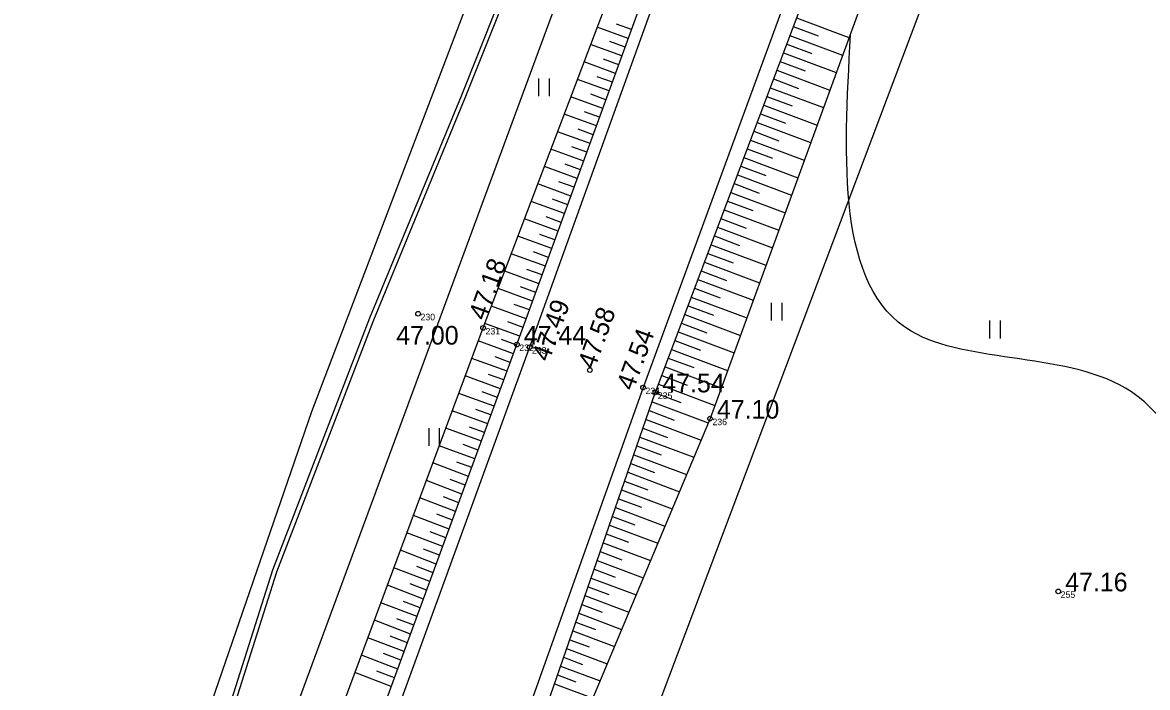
# Model space of a CAD drawing. Extents: x 624569 to 624989, y 6452503 to 6452800.
# Drawn here: x 624593.64 to 624641.92, y 6452579.16 to 6452607.69 of the extents above; entities that cross this region are included whole.
import ezdxf

# ---------------------------------------------------------------- set-up
doc = ezdxf.new("R2010")
doc.units = 0
for name, color, linetype in [('ELEKTER', 7, 'Continuous'), ('HALJASTUS', 7, 'Continuous'), ('HOONEDET', 7, 'Continuous'), ('HORISONTAAL', 7, 'Continuous'), ('KORGUS', 7, 'Continuous'), ('MOOTKORG', 7, 'Continuous'), ('MOOTMPUNKT', 7, 'Continuous'), ('MOOTNR', 7, 'Continuous'), ('MOOTPIIR', 7, 'Continuous'), ('PIIR', 7, 'Continuous'), ('RELJEEF', 7, 'Continuous'), ('TEE', 7, 'Continuous')]:
    doc.layers.add(name, color=color, linetype=linetype)

msp = doc.modelspace()

# ---------------------------------------------------------------- linework, layer by layer
at = {"layer": 'ELEKTER'}
msp.add_lwpolyline([(624594.33, 6452554.753), (624596.462, 6452560.415), (624600.75, 6452572.13), (624604.558, 6452584.123), (624608.723, 6452594.936), (624612.644, 6452604.46), (624616.419, 6452613.915), (624619.802, 6452624.082), (624623.814, 6452634.842), (624627.441, 6452645.371), (624631.484, 6452656.814), (624635.126, 6452666.234), (624639.125, 6452676.154), (624644.174, 6452680.164), (624647.666, 6452688.412), (624651.721, 6452699.864)], dxfattribs=at)
at = {"layer": 'HALJASTUS'}
for p, q in [((624615.783, 6452605.296), (624615.783, 6452604.535)), ((624616.238, 6452605.296), (624616.238, 6452604.535)), ((624625.773, 6452595.661), (624625.773, 6452594.9)), ((624626.228, 6452595.661), (624626.228, 6452594.9)), ((624635.146, 6452594.902), (624635.146, 6452594.141)), ((624635.601, 6452594.902), (624635.601, 6452594.141)), ((624611.072, 6452590.293), (624611.072, 6452589.532)), ((624611.527, 6452590.293), (624611.527, 6452589.532))]:
    msp.add_line(p, q, dxfattribs=at)
at = {"layer": 'HOONEDET'}
msp.add_lwpolyline([(624651.532, 6452699.928), (624647.479, 6452688.484), (624644.01, 6452680.289), (624638.959, 6452676.278), (624634.94, 6452666.307), (624631.296, 6452656.883), (624627.252, 6452645.437), (624623.626, 6452634.91), (624619.613, 6452624.149), (624616.231, 6452613.984), (624612.459, 6452604.535), (624608.537, 6452595.01), (624604.369, 6452584.189), (624600.561, 6452572.195), (624596.275, 6452560.485), (624594.141, 6452554.818)], dxfattribs=at)
at = {"layer": 'HORISONTAAL'}
msp.add_spline([(624644.664, 6452586.949), (624641.231, 6452591.846), (624631.785, 6452594.443), (624629.182, 6452607.166)], degree=3, dxfattribs=at)
at = {"layer": 'KORGUS'}
for centre in [(624610.618, 6452595.196), (624613.408, 6452594.587), (624615.4, 6452593.762), (624617.988, 6452592.781), (624620.271, 6452592.026), (624623.147, 6452590.695), (624638.095, 6452583.285)]:
    msp.add_circle(centre, 0.1, dxfattribs=at)
at = {"layer": 'MOOTMPUNKT'}
for centre in [(624614.856, 6452593.876), (624620.802, 6452591.823)]:
    msp.add_circle(centre, 0.1, dxfattribs=at)
at = {"layer": 'MOOTPIIR'}
msp.add_lwpolyline([(624593.637, 6452554.991), (624661.141, 6452531.81), (624826.075, 6452506.993), (624898.961, 6452745.014), (624879.243, 6452764.204), (624771.852, 6452790.612), (624678.193, 6452784.978), (624647.449, 6452702.118), (624646.206, 6452697.305), (624638.673, 6452676.606), (624606.041, 6452590.983)], close=True, dxfattribs=at)
at = {"layer": 'PIIR'}
for points in [[(624698.352, 6452786.191), (624658.536, 6452678.14), (624610, 6452549.448)], [(624596.456, 6452554.119), (624646.248, 6452688.933), (624681.263, 6452785.163)]]:
    msp.add_lwpolyline(points, dxfattribs=at)
at = {"layer": 'RELJEEF'}
for p, q in [((624619.64, 6452607.01), (624618.307, 6452607.496)), ((624619.777, 6452607.386), (624619.127, 6452607.623)), ((624626.722, 6452607.516), (624627.792, 6452607.114)), ((624626.863, 6452607.89), (624629.112, 6452607.046)), ((624626.58, 6452607.142), (624628.838, 6452606.295)), ((624619.366, 6452606.258), (624618.023, 6452606.748)), ((624619.503, 6452606.634), (624618.853, 6452606.871)), ((624626.439, 6452606.767), (624627.511, 6452606.365)), ((624619.23, 6452605.883), (624618.579, 6452606.12)), ((624626.298, 6452606.393), (624628.564, 6452605.543)), ((624619.093, 6452605.507), (624617.739, 6452606)), ((624626.016, 6452605.644), (624628.29, 6452604.791)), ((624626.157, 6452606.019), (624627.23, 6452605.616)), ((624618.819, 6452604.755), (624617.456, 6452605.252)), ((624618.956, 6452605.131), (624618.305, 6452605.368)), ((624625.875, 6452605.27), (624626.949, 6452604.867)), ((624618.682, 6452604.379), (624618.032, 6452604.616)), ((624625.733, 6452604.896), (624628.016, 6452604.04)), ((624618.545, 6452604.003), (624617.172, 6452604.504)), ((624625.451, 6452604.147), (624627.741, 6452603.288)), ((624625.592, 6452604.522), (624626.667, 6452604.118)), ((624618.271, 6452603.252), (624616.888, 6452603.756)), ((624618.408, 6452603.628), (624617.758, 6452603.865)), ((624625.31, 6452603.773), (624626.386, 6452603.369)), ((624625.169, 6452603.399), (624627.467, 6452602.537)), ((624617.997, 6452602.5), (624616.604, 6452603.008)), ((624618.134, 6452602.876), (624617.484, 6452603.113)), ((624625.028, 6452603.025), (624626.105, 6452602.62)), ((624617.724, 6452601.748), (624616.32, 6452602.26)), ((624617.86, 6452602.124), (624617.21, 6452602.361)), ((624624.745, 6452602.276), (624625.824, 6452601.871)), ((624624.886, 6452602.65), (624627.193, 6452601.785)), ((624624.604, 6452601.902), (624626.919, 6452601.033)), ((624617.45, 6452600.996), (624616.036, 6452601.512)), ((624617.587, 6452601.373), (624616.936, 6452601.61)), ((624624.463, 6452601.528), (624625.543, 6452601.122)), ((624617.176, 6452600.245), (624615.752, 6452600.764)), ((624617.313, 6452600.621), (624616.662, 6452600.858)), ((624624.18, 6452600.779), (624625.262, 6452600.373)), ((624624.322, 6452601.153), (624626.645, 6452600.282)), ((624624.039, 6452600.405), (624626.37, 6452599.53)), ((624616.902, 6452599.493), (624615.468, 6452600.016)), ((624617.039, 6452599.869), (624616.388, 6452600.107)), ((624623.898, 6452600.031), (624624.981, 6452599.624)), ((624616.765, 6452599.117), (624616.113, 6452599.355)), ((624623.616, 6452599.282), (624624.7, 6452598.875)), ((624623.757, 6452599.656), (624626.096, 6452598.779)), ((624616.628, 6452598.741), (624615.185, 6452599.268)), ((624623.475, 6452598.908), (624625.822, 6452598.027)), ((624616.354, 6452597.99), (624614.901, 6452598.52)), ((624616.491, 6452598.366), (624615.839, 6452598.603)), ((624623.333, 6452598.534), (624624.419, 6452598.126)), ((624616.218, 6452597.614), (624615.565, 6452597.852)), ((624623.192, 6452598.159), (624625.548, 6452597.276)), ((624616.081, 6452597.238), (624614.617, 6452597.772)), ((624622.91, 6452597.411), (624625.274, 6452596.524)), ((624623.051, 6452597.785), (624624.138, 6452597.377)), ((624615.807, 6452596.486), (624614.333, 6452597.024)), ((624615.944, 6452596.862), (624615.291, 6452597.1)), ((624622.769, 6452597.037), (624623.857, 6452596.628)), ((624622.627, 6452596.662), (624624.999, 6452595.772)), ((624615.533, 6452595.735), (624614.049, 6452596.276)), ((624615.67, 6452596.11), (624615.017, 6452596.349)), ((624622.345, 6452595.914), (624624.725, 6452595.021)), ((624622.486, 6452596.288), (624623.576, 6452595.879)), ((624615.259, 6452594.983), (624613.765, 6452595.528)), ((624615.396, 6452595.359), (624614.742, 6452595.597)), ((624622.204, 6452595.54), (624623.295, 6452595.13)), ((624622.063, 6452595.165), (624624.451, 6452594.269)), ((624614.985, 6452594.231), (624613.481, 6452594.78)), ((624615.122, 6452594.607), (624614.468, 6452594.846)), ((624621.922, 6452594.791), (624623.014, 6452594.381)), ((624614.711, 6452593.48), (624613.201, 6452594.031)), ((624614.848, 6452593.855), (624614.194, 6452594.094)), ((624621.639, 6452594.042), (624622.733, 6452593.632)), ((624621.78, 6452594.417), (624624.177, 6452593.518)), ((624621.498, 6452593.668), (624623.903, 6452592.766)), ((624614.435, 6452592.729), (624612.922, 6452593.281)), ((624614.573, 6452593.104), (624613.92, 6452593.343)), ((624621.357, 6452593.294), (624622.452, 6452592.883)), ((624614.159, 6452591.978), (624612.643, 6452592.531)), ((624614.297, 6452592.354), (624613.646, 6452592.591)), ((624621.075, 6452592.545), (624622.171, 6452592.134)), ((624621.216, 6452592.92), (624623.628, 6452592.015)), ((624620.933, 6452592.171), (624623.354, 6452591.263)), ((624613.883, 6452591.227), (624612.364, 6452591.781)), ((624614.021, 6452591.603), (624613.372, 6452591.84)), ((624614.344, 6452573.19), (624620.798, 6452591.81)), ((624620.793, 6452591.797), (624621.89, 6452591.385)), ((624613.746, 6452590.852), (624613.097, 6452591.088)), ((624620.662, 6452591.419), (624623.071, 6452590.514)), ((624613.608, 6452590.476), (624612.085, 6452591.032)), ((624620.4, 6452590.663), (624622.761, 6452589.776)), ((624620.531, 6452591.041), (624621.609, 6452590.636)), ((624613.332, 6452589.725), (624611.806, 6452590.282)), ((624613.47, 6452590.101), (624612.823, 6452590.336)), ((624620.269, 6452590.285), (624621.328, 6452589.887)), ((624620.138, 6452589.907), (624622.452, 6452589.038)), ((624613.056, 6452588.974), (624611.527, 6452589.532)), ((624613.194, 6452589.35), (624612.549, 6452589.585)), ((624619.876, 6452589.15), (624622.142, 6452588.3)), ((624620.007, 6452589.529), (624621.047, 6452589.138)), ((624612.777, 6452588.213), (624611.253, 6452588.796)), ((624612.918, 6452588.599), (624612.275, 6452588.833)), ((624619.745, 6452588.772), (624620.765, 6452588.389)), ((624619.614, 6452588.394), (624621.832, 6452587.561)), ((624612.501, 6452587.462), (624610.974, 6452588.046)), ((624612.639, 6452587.837), (624611.99, 6452588.086)), ((624619.483, 6452588.016), (624620.484, 6452587.64)), ((624612.225, 6452586.711), (624610.695, 6452587.297)), ((624612.363, 6452587.086), (624611.704, 6452587.339)), ((624619.221, 6452587.26), (624620.203, 6452586.891)), ((624619.352, 6452587.638), (624621.523, 6452586.823)), ((624619.09, 6452586.882), (624621.213, 6452586.085)), ((624611.949, 6452585.96), (624610.416, 6452586.547)), ((624612.087, 6452586.335), (624611.418, 6452586.592)), ((624618.959, 6452586.504), (624619.922, 6452586.142)), ((624611.674, 6452585.209), (624610.137, 6452585.797)), ((624611.811, 6452585.584), (624611.132, 6452585.845)), ((624618.828, 6452586.126), (624620.903, 6452585.347)), ((624618.565, 6452585.37), (624620.593, 6452584.608)), ((624618.696, 6452585.748), (624619.641, 6452585.393)), ((624611.398, 6452584.458), (624609.858, 6452585.047)), ((624611.536, 6452584.833), (624610.846, 6452585.097)), ((624618.434, 6452584.992), (624619.359, 6452584.644)), ((624611.26, 6452584.082), (624610.56, 6452584.35)), ((624618.303, 6452584.614), (624620.284, 6452583.87)), ((624611.122, 6452583.707), (624609.579, 6452584.297)), ((624618.041, 6452583.858), (624619.974, 6452583.132)), ((624618.172, 6452584.236), (624619.078, 6452583.895)), ((624610.846, 6452582.956), (624609.3, 6452583.548)), ((624610.984, 6452583.331), (624610.274, 6452583.603)), ((624617.91, 6452583.479), (624618.797, 6452583.147)), ((624617.779, 6452583.101), (624619.664, 6452582.394)), ((624610.571, 6452582.205), (624609.021, 6452582.798)), ((624610.708, 6452582.58), (624609.988, 6452582.856)), ((624617.648, 6452582.723), (624618.516, 6452582.398)), ((624610.295, 6452581.454), (624608.741, 6452582.048)), ((624610.433, 6452581.829), (624609.702, 6452582.109)), ((624617.386, 6452581.967), (624618.235, 6452581.649)), ((624617.517, 6452582.345), (624619.354, 6452581.655)), ((624617.255, 6452581.589), (624619.045, 6452580.917)), ((624610.019, 6452580.702), (624608.462, 6452581.298)), ((624610.157, 6452581.078), (624609.416, 6452581.362)), ((624617.124, 6452581.211), (624617.953, 6452580.9)), ((624609.743, 6452579.951), (624608.183, 6452580.549)), ((624609.881, 6452580.327), (624609.13, 6452580.615)), ((624616.862, 6452580.455), (624617.672, 6452580.151)), ((624616.993, 6452580.833), (624618.735, 6452580.179)), ((624616.731, 6452580.077), (624618.425, 6452579.441)), ((624609.467, 6452579.2), (624607.904, 6452579.799)), ((624609.605, 6452579.576), (624608.844, 6452579.867)), ((624616.6, 6452579.699), (624617.391, 6452579.402)), ((624616.469, 6452579.321), (624618.116, 6452578.702))]:
    msp.add_line(p, q, dxfattribs=at)
for points in [[(624692.352, 6452785.83), (624688.827, 6452775.851), (624681.892, 6452756.506), (624674.801, 6452736.879), (624668.569, 6452719.31), (624661.664, 6452698.553), (624660.361, 6452693.612), (624656.928, 6452684.021), (624655.904, 6452682.809), (624655.596, 6452680.693), (624653.52, 6452674.991), (624649.884, 6452664.964), (624643.282, 6452646.405), (624636.775, 6452628.05), (624623.147, 6452590.695), (624615.63, 6452572.778), (624607.669, 6452550.252)], [(624599.613, 6452553.03), (624601.268, 6452557.453), (624607.985, 6452575.163), (624614.856, 6452593.876), (624621.625, 6452612.459), (624628.553, 6452631.384), (624635.458, 6452649.936), (624641.851, 6452667.475)], [(624620.807, 6452591.836), (624627.784, 6452610.332), (624634.593, 6452629.026), (624641.34, 6452647.369)], [(624599.869, 6452557.888), (624606.437, 6452575.856), (624613.408, 6452594.587), (624620.357, 6452612.897), (624627.148, 6452631.809)]]:
    msp.add_lwpolyline(points, dxfattribs=at)
msp.add_arc((624621.742, 6452591.483), 1, 159.3324, 160.8847, dxfattribs=at)
at = {"layer": 'TEE'}
for points in [[(624691.287, 6452785.766), (624680.695, 6452756.969), (624673.395, 6452737.697), (624666.707, 6452719.694), (624659.354, 6452699.649), (624653.599, 6452683.455), (624646.851, 6452665.636), (624640.679, 6452647.545), (624633.9, 6452629.275), (624627.057, 6452610.504), (624620.271, 6452592.026), (624613.621, 6452573.374), (624605.356, 6452551.05)], [(624685.761, 6452785.433), (624676.015, 6452759.089), (624669.032, 6452739.793), (624662.36, 6452721.516), (624655.048, 6452701.379), (624648.841, 6452685.245), (624642.399, 6452667.314), (624635.788, 6452649.754), (624628.824, 6452631.26), (624622.073, 6452612.273), (624615.4, 6452593.762), (624608.566, 6452574.979), (624600.141, 6452552.848)]]:
    msp.add_lwpolyline(points, dxfattribs=at)

# ---------------------------------------------------------------- texts
at = {"layer": 'KORGUS'}
for s, p in [(' 47.18', (624613.408, 6452594.587)), (' 47.49', (624616.129, 6452592.823)), (' 47.58', (624618.092, 6452592.499)), (' 47.54', (624619.755, 6452591.576))]:
    msp.add_text(s, height=0.8, rotation=70, dxfattribs=at).set_placement(p)
for s, p in [(' 47.00', (624609.381, 6452593.873)), (' 47.10', (624623.147, 6452590.695)), (' 47.16', (624638.095, 6452583.285))]:
    msp.add_text(s, height=0.8, dxfattribs=at).set_placement(p)
at = {"layer": 'MOOTKORG'}
for s, p in [(' 47.44', (624614.856, 6452593.876)), (' 47.54', (624620.802, 6452591.823))]:
    msp.add_text(s, height=0.8, dxfattribs=at).set_placement(p)
at = {"layer": 'MOOTNR'}
for s, p in [(' 230', (624610.618, 6452594.916)), (' 231', (624613.408, 6452594.307)), (' 232', (624614.856, 6452593.596)), (' 233', (624615.4, 6452593.482)), (' 234', (624620.271, 6452591.746)), (' 235', (624620.802, 6452591.543)), (' 236', (624623.147, 6452590.415)), (' 255', (624638.095, 6452583.005))]:
    msp.add_text(s, height=0.28, dxfattribs=at).set_placement(p)

doc.saveas('drawing.dxf')
